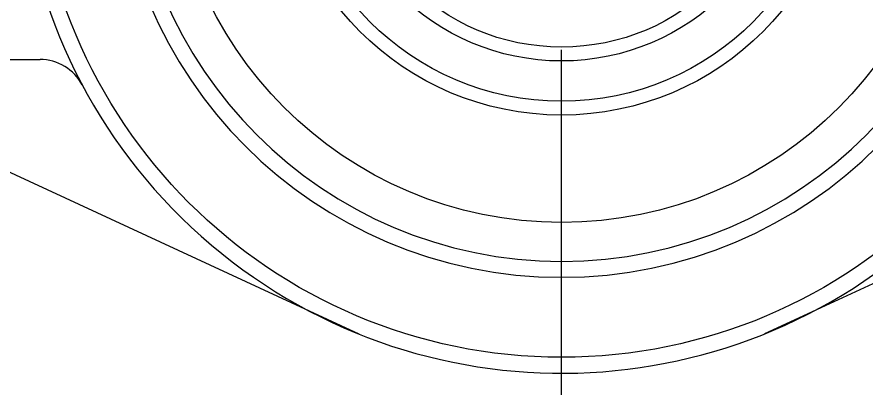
# Model space of a CAD drawing. Extents: x -89 to 228, y -109 to 52.
# Drawn here: x -50.2 to 28, y -52 to -17.2 of the extents above; entities that cross this region are included whole.
import ezdxf

# ---------------------------------------------------------------- set-up
doc = ezdxf.new("R2010")
doc.units = 0
doc.linetypes.add('CENTER', pattern=[50.8, 31.75, -6.35, 6.35, -6.35])
doc.layers.get('0').update_dxf_attribs({"linetype": 'CONTINUOUS'})
doc.layers.add('CENTER', color=1, linetype='CENTER')

msp = doc.modelspace()

# ---------------------------------------------------------------- linework, layer by layer
at = {"color": 7, "linetype": 'CONTINUOUS'}
for p, q in [((-73.225, -21.142), (-18.687, -46.377)), ((-73.225, -21.142), (-48.038, -21.142)), ((73.225, -21.142), (18.687, -46.377))]:
    msp.add_line(p, q, dxfattribs=at)
for radius in [48.529, 36.133, 26.255, 24.98, 21.275, 20]:
    msp.add_circle((0, 0), radius, dxfattribs=at)
for centre, radius, start, end in [((0, 0), 50, 141.82667, 128.17333), ((0, 0), 41.176, 90, 270), ((0, 0), 41.176, 270, 90), ((0, 0), 39.706, 90, 270), ((0, 0), 39.706, 270, 90), ((-48.038, -25.554), 4.412, 28.01112, 90)]:
    msp.add_arc(centre, radius, start, end, dxfattribs=at)
at = {"layer": 'CENTER', "color": 1, "linetype": 'CENTER'}
msp.add_line((0, -52), (0, 52), dxfattribs=at)

doc.saveas('drawing.dxf')
